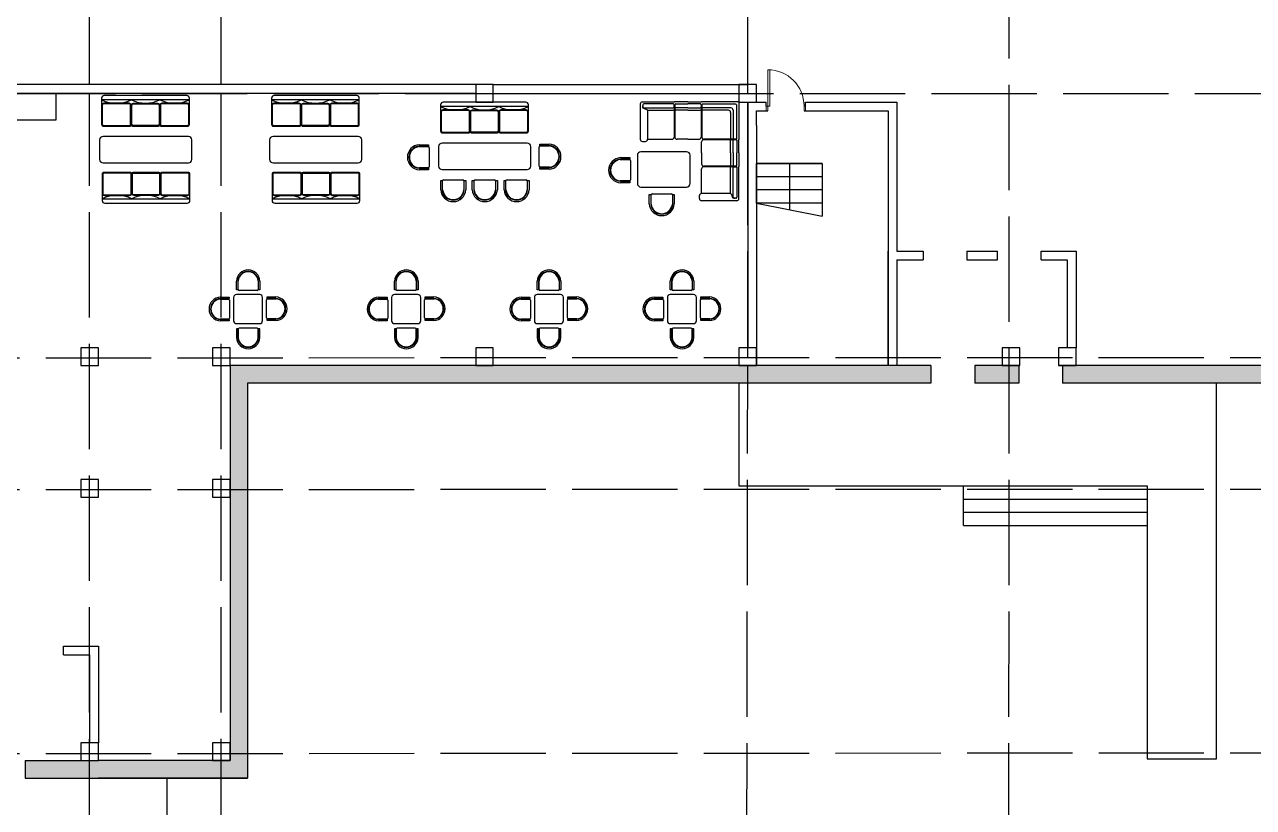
# Model space of a CAD drawing. Header units: millimetres. Extents: x -1544140 to 7445918, y -1294905 to 2019878.
# Drawn here: x 497308 to 525319, y 174240 to 192075 of the extents above; entities that cross this region are included whole.
import ezdxf

# ---------------------------------------------------------------- set-up
doc = ezdxf.new("R2010")
doc.units = ezdxf.units.MM
doc.header["$MEASUREMENT"] = 0
doc.linetypes.add('ACAD_ISO02W100', pattern=[15, 12, -3])
doc.layers.add('JA_Building Outline', color=7, linetype='Continuous', lineweight=5)

msp = doc.modelspace()

# ---------------------------------------------------------------- hatches: boundary and pattern name
at = {"true_color": 0x636466, "transparency": 33554687}
h = msp.add_hatch(color=251, dxfattribs=at)
h.dxf.hatch_style = 1
h.paths.add_polyline_path([(519773.7, 230107.1), (514391.4, 230107.1), (514391.3, 266107.1), (492191.3, 266107.1), (492191.3, 229462.1), (492591.3, 229462.4), (492591.3, 265707.1), (513991.3, 265707.1), (513991.4, 229707.1), (519773.5, 229707.1)])
h.paths.add_polyline_path([(525779.1, 230107.1), (519773.7, 230107.1), (519773.5, 229707.1), (525779, 229707.1)])
h.paths.add_polyline_path([(531763, 230107.1), (525779.1, 230107.1), (525779, 229707.1), (531762.7, 229707.1)])
h.paths.add_polyline_path([(537791.3, 230107.1), (531763, 230107.1), (531762.7, 229707.1), (537791.3, 229707.1)])
h.paths.add_polyline_path([(543791.3, 230107.1), (537791.3, 230107.1), (537791.3, 229707.1), (543791.3, 229707.1)])
h.paths.add_polyline_path([(549791.3, 230107.1), (543791.3, 230107.1), (543791.3, 229707.1), (549791.3, 229707.1)])
h.paths.add_polyline_path([(562391.3, 230107.1), (549791.3, 230107.1), (549791.3, 229707.1), (561991.3, 229707.1), (561991.3, 208307.1), (549791.3, 208307.1), (549791.3, 207907.1), (562391.3, 207907.1)])
h.paths.add_polyline_path([(543791.3, 208307.1), (537991.3, 208307.1), (537991.3, 196707.1), (543791.3, 196707.1), (543791.3, 197107.1), (538391.3, 197107.1), (538391.3, 207907.1), (543791.3, 207907.1)])
h.paths.add_polyline_path([(549791.3, 208307.1), (543791.3, 208307.1), (543791.3, 207907.1), (549791.3, 207907.1)])
h.paths.add_polyline_path([(544391.3, 197107.1), (543791.3, 197107.1), (543791.3, 196707.1), (543991.3, 196707.1), (543991.3, 163307.1), (543791.3, 163307.1), (543791.3, 162907.1), (544391.3, 162907.1)])
h.paths.add_polyline_path([(543791.3, 163307.1), (531709.6, 163307.1), (531709.3, 162907.1), (543791.3, 162907.1)])
h.paths.add_polyline_path([(531591.3, 184307.1), (525763.4, 184307.1), (525763.3, 183907.1), (531191.3, 183907.1), (531191.3, 162907.1), (531709.3, 162907.1), (531709.6, 163307.1), (531591.3, 163307.1)])
h.paths.add_polyline_path([(525763.4, 184307.1), (520968.9, 184307.1), (520968.9, 183907.1), (525763.3, 183907.1)])
h = msp.add_hatch(color=251, dxfattribs=at)
h.dxf.hatch_style = 1
h.paths.add_polyline_path([(492591.3, 229462.4), (492191.3, 229462.1), (492191.3, 217507.1), (492591.3, 217507.1)])
h.paths.add_polyline_path([(492591.3, 217507.1), (492191.3, 217507.1), (492191.3, 207907.1), (492786.5, 207907.1), (492786.6, 208307.1), (492591.3, 208307.1)])
h.paths.add_polyline_path([(498591.3, 208307.1), (492991.3, 208307.1), (492786.6, 208307.1), (492786.5, 207907.1), (492991.3, 207907.1), (498191.3, 207907.1), (498191.3, 197107.1), (492785.7, 197107.1), (492785.6, 196707.1), (498591.3, 196707.1)])
h.paths.add_polyline_path([(492785.7, 197107.1), (483791.3, 197107.1), (483791.3, 196707.1), (492785.6, 196707.1)])
h.paths.add_polyline_path([(474791.3, 197107.1), (468762.6, 197107.1), (468762.4, 196707.1), (474791.3, 196707.1), (474791.3, 196707.8)])
h.paths.add_polyline_path([(483791.3, 197107.1), (474791.3, 197107.1), (474791.3, 196707.1), (483791.3, 196707.1)])
h.paths.add_polyline_path([(468591.3, 196507.1), (468191.3, 196507.1), (468191.3, 190502.8), (468591.3, 190502.8), (468591.3, 190707.1)])
h.paths.add_polyline_path([(468762.6, 197107.1), (468191.3, 197107.1), (468191.3, 196507.1), (468591.3, 196507.1), (468591.3, 196707.1), (468762.4, 196707.1)])
h.paths.add_polyline_path([(468591.3, 190502.8), (468191.3, 190502.8), (468191.3, 189890.1), (468191.3, 184472.6), (468591.3, 184472.7)])
h.paths.add_polyline_path([(474791.3, 184307.1), (468757.2, 184307.1), (468757, 183907.1), (474791.3, 183907.1)])
h.paths.add_polyline_path([(468757.2, 184307.1), (468591.3, 184307.1), (468591.3, 184472.7), (468191.3, 184472.6), (468191.3, 183907.1), (468757, 183907.1)])
h.paths.add_polyline_path([(483791.3, 184307.1), (483591.3, 184307.1), (483591.3, 184307.1), (474791.3, 184307.1), (474791.3, 183907.1), (483591.3, 183907.1), (483791.3, 183907.1)])
h.paths.add_polyline_path([(492591.3, 184307.1), (483991.3, 184307.1), (483791.3, 184307.1), (483791.3, 183907.1), (492191.3, 183907.1), (492191.3, 181481.5), (492591.3, 181481.7)])
h.paths.add_polyline_path([(492591.3, 181481.7), (492191.3, 181481.5), (492191.3, 175463.7), (492591.3, 175463.9)])
h.paths.add_polyline_path([(498791.3, 175307.1), (497323.1, 175307.1), (497323.1, 174907.1), (498791.3, 174907.1)])
h.paths.add_polyline_path([(496423.1, 175307.1), (492783.9, 175307.1), (492783.8, 174907.1), (496423.1, 174907.1)])
h.paths.add_polyline_path([(492591.3, 175463.9), (492191.3, 175463.7), (492191.3, 174907.1), (492783.8, 174907.1), (492783.9, 175307.1), (492591.3, 175307.1)])
h.paths.add_polyline_path([(502391.3, 175470), (501991.3, 175469.8), (501991.3, 175307.1), (501791.3, 175307.1), (501791.3, 174907.1), (502391.3, 174907.1)])
h.paths.add_polyline_path([(501791.3, 175307.1), (498791.3, 175307.1), (498791.3, 174907.1), (501791.3, 174907.1)])
h.paths.add_polyline_path([(502391.3, 181485.3), (501991.3, 181485.1), (501991.3, 175469.8), (502391.3, 175470)])
h.paths.add_polyline_path([(502391.3, 183907.1), (507791.3, 183907.1), (507791.3, 184307.1), (501991.3, 184307.1), (501991.3, 181485.1), (502391.3, 181485.3)])
h.paths.add_polyline_path([(513791.5, 184296.3), (513791.5, 184307.1), (507791.3, 184307.1), (507791.3, 183907.1), (513790.9, 183907.1)])
h.paths.add_polyline_path([(517968.9, 184307.1), (513791.6, 184307.1), (513790.9, 183907.1), (517968.9, 183907.1)])
h.paths.add_polyline_path([(519750.9, 184307.1), (519607.5, 184307.1), (518968.9, 184307.1), (518968.9, 183907.1), (519750.7, 183907.1)])
h.paths.add_polyline_path([(519968.9, 184307.1), (519750.9, 184307.1), (519750.7, 183907.1), (519968.9, 183907.1)])

# ---------------------------------------------------------------- linework, layer by layer
at = {"color": 9, "linetype": 'ACAD_ISO02W100', "ltscale": 200, "true_color": 0xc4c4c5}
for p, q in [((498791.3, 190707.1), (498791.3, 265707.1)), ((513791.6, 184507.1), (513791.3, 265707.1)), ((519732, 146303.5), (519791.3, 265507.1)), ((501791.3, 190707.1), (501791.3, 217507.1)), ((481981.2, 190503.4), (525791.3, 190505.5)), ((498791.3, 146403.5), (498791.3, 190507.1)), ((501791.3, 146403.5), (501791.3, 190507.1)), ((452791.3, 184466.9), (561791.3, 184507.1)), ((513728.2, 146303.5), (513791.6, 184307.1)), ((452791.3, 181467), (561791.3, 181507.1)), ((452791.7, 175439.1), (561791.3, 175507.1))]:
    msp.add_line(p, q, dxfattribs=at)
for p, q in [((507591.3, 190707.1), (492991.3, 190707.1)), ((507591.3, 190507.1), (492991.3, 190507.1)), ((507991.3, 190707.1), (513791.5, 190707.2)), ((507991.3, 190507.1), (513591.6, 190507.2)), ((513791.5, 190306.4), (513791.6, 190306.4)), ((513791.6, 189775.4), (513791.5, 190306.4)), ((513991.6, 190306.4), (514211.2, 190306.5)), ((514211.2, 190219.7), (514211.2, 190306.5)), ((515111.5, 190306.7), (516746.2, 190307.1)), ((515111.5, 190219.7), (515111.5, 190306.7)), ((516746.2, 190307.1), (517191.6, 190307.1)), ((517191.6, 190307.1), (517191.6, 189091.1)), ((513991.6, 190107.1), (514247.2, 190107.1)), ((513991.6, 189775.4), (513991.6, 190107.1)), ((515075.5, 190107.1), (516746.2, 190107.1)), ((516746.2, 190107.1), (516991.6, 190107.1)), ((516991.6, 190107.1), (516991.6, 189091.1)), ((513791.6, 189775.4), (513791.6, 184707.1)), ((513991.6, 189775.4), (513991.6, 184307.1)), ((516991.6, 189091.1), (516991.6, 184307.1)), ((517191.6, 189091.1), (517191.6, 186913.6)), ((515491.6, 188907.1), (513991.6, 188907.1)), ((513991.6, 188007.1), (513991.6, 188907.1)), ((513991.6, 188907.1), (515491.6, 188907.1)), ((514741.6, 188907.1), (514741.6, 187857.1)), ((515491.6, 188907.1), (515491.6, 187707.1)), ((515491.6, 188607.1), (513991.6, 188607.1)), ((515491.6, 188307.1), (513991.6, 188307.1)), ((515491.6, 188007.1), (513991.6, 188007.1)), ((513991.6, 188007.1), (515491.6, 187707.1)), ((516991.6, 184307.1), (516991.6, 186913.6)), ((517191.6, 186913.6), (517787.3, 186913.6)), ((517787.3, 186913.6), (517787.3, 186713.6)), ((518787.3, 186913.6), (519482.7, 186913.6)), ((518787.3, 186913.6), (518787.3, 186713.6)), ((519482.7, 186713.6), (519482.7, 186913.6)), ((520482.7, 186913.6), (521275.7, 186913.6)), ((520482.7, 186713.6), (520482.7, 186913.6)), ((521275.7, 186913.6), (521275.7, 184707.1)), ((517191.6, 186713.6), (517191.6, 184307.1)), ((517191.6, 186713.6), (517787.3, 186713.6)), ((518787.3, 186713.6), (519482.7, 186713.6)), ((520482.7, 186713.6), (521075.7, 186713.6)), ((521075.7, 186713.6), (521075.7, 184707.1)), ((517968.9, 184307.1), (517968.9, 183907.1)), ((518968.9, 184307.1), (518968.9, 183907.1)), ((519607.5, 184307.1), (519991.3, 184307.1)), ((519968.9, 184307.1), (519968.9, 183907.1)), ((520968.9, 184307.1), (520968.9, 183907.1)), ((513591.6, 183907.1), (513591.6, 181564.7)), ((524478, 175346.5), (524478, 183907.1)), ((513591.6, 181564.7), (522896.5, 181564.7)), ((518710.3, 181564.7), (522896.5, 181564.7)), ((518710.3, 180664.7), (518710.3, 181564.7)), ((522896.5, 181564.7), (522896.5, 175346.5)), ((518710.3, 181264.7), (522896.5, 181264.7)), ((518710.3, 180964.7), (522896.5, 180964.7)), ((518710.3, 180664.7), (522896.5, 180664.7)), ((498198.3, 177913.6), (498991.3, 177913.6)), ((498198.3, 177713.6), (498198.3, 177913.6)), ((498991.3, 177913.6), (498991.3, 175707.1)), ((498198.3, 177713.6), (498791.3, 177713.6)), ((498791.3, 177713.6), (498791.3, 175707.1)), ((497323.1, 175307.1), (498591.3, 175307.1)), ((497323.1, 175307.1), (497323.1, 174907.1)), ((522896.5, 175346.5), (524478, 175346.5)), ((497323.1, 174907.1), (498991.3, 174907.1)), ((497323.1, 174907.1), (502391.3, 174907.1)), ((500555.4, 166346.5), (500555.4, 174907.1))]:
    msp.add_line(p, q)
at = {"color": 165, "ltscale": 5, "true_color": 0x5e67af}
for p, q in [((511340.2, 190263.2), (511340.2, 189463.2)), ((511390.2, 190313.2), (512122.8, 190313.2)), ((511401.6, 190198.5), (511401.6, 190223.5)), ((512115.8, 190248.5), (512115.8, 189513.2)), ((512430.2, 190313.2), (512122.8, 190313.2)), ((512129.8, 190248.5), (512129.8, 189513.2)), ((512430.2, 190313.2), (512737.5, 190313.2)), ((512730.5, 190248.5), (512730.5, 189513.2)), ((513591.6, 190313.2), (512737.5, 190313.2)), ((512744.5, 190248.5), (512744.5, 189513.2)), ((513591.6, 190313.2), (513591.6, 189459.1)), ((511508, 190124), (511508, 189463.2)), ((511390.2, 189413.2), (511458, 189413.2)), ((511508, 189463.2), (512065.8, 189463.2)), ((512430.2, 189463.2), (512179.8, 189463.2)), ((512430.2, 189463.2), (512680.5, 189463.2)), ((512741.6, 189151.8), (512741.6, 189402.1)), ((513526.9, 189466.1), (512791.6, 189466.1)), ((513526.9, 189452.1), (512791.6, 189452.1)), ((513591.6, 189151.8), (513591.6, 189459.1)), ((512741.6, 189151.8), (512741.6, 188901.4)), ((513591.6, 189151.8), (513591.6, 188844.4)), ((513526.9, 188851.4), (512791.6, 188851.4)), ((513526.9, 188837.4), (512791.6, 188837.4)), ((513591.6, 188111.8), (513591.6, 188844.4)), ((512741.6, 188229.6), (512741.6, 188787.4)), ((512691.6, 188111.8), (512691.6, 188179.6)), ((513402.4, 188229.6), (512741.6, 188229.6)), ((513541.6, 188061.8), (512741.6, 188061.8)), ((513476.9, 188123.2), (513501.9, 188123.2))]:
    msp.add_line(p, q, dxfattribs=at)
at = {"color": 165, "true_color": 0x5e67af}
for p, q in [((511401.6, 190248.5), (511401.6, 190198.5)), ((512102.8, 190268.5), (511421.6, 190268.5)), ((512115.8, 190198.5), (512115.8, 190248.5)), ((512115.8, 190198.5), (512115.8, 190248.5)), ((512142.8, 190268.5), (512430.2, 190268.5)), ((512717.5, 190268.5), (512430.2, 190268.5)), ((512744.5, 190198.5), (512744.5, 190248.5)), ((512744.5, 190198.5), (512744.5, 190248.5)), ((512757.5, 190268.5), (513496.9, 190268.5)), ((513546.9, 189479.1), (513546.9, 190218.5)), ((511421.6, 190178.5), (512095.8, 190178.5)), ((511508, 190124), (512095.8, 190124)), ((512430.2, 190178.5), (512149.8, 190178.5)), ((512430.2, 190124), (512149.8, 190124)), ((512430.2, 190178.5), (512710.5, 190178.5)), ((512430.2, 190124), (512710.5, 190124)), ((513406.9, 190178.5), (512764.5, 190178.5)), ((513352.4, 190124), (512764.5, 190124)), ((513402.4, 190074), (513402.4, 189486.1)), ((513456.9, 190128.5), (513456.9, 189486.1)), ((499019.4, 189447.1), (499019.4, 189003.9)), ((501041, 189525.5), (499097.8, 189525.5)), ((501119.4, 189003.9), (501119.4, 189447.1)), ((502893.4, 189447.1), (502893.4, 189003.9)), ((504914.9, 189525.5), (502971.8, 189525.5)), ((504993.4, 189003.9), (504993.4, 189447.1)), ((508767.8, 189372.8), (506824.7, 189372.8)), ((509052.2, 189318.5), (509052.2, 189352.7)), ((509052.2, 189352.7), (509264.4, 189352.7)), ((513402.4, 189151.8), (513402.4, 189432.1)), ((513456.9, 189151.8), (513456.9, 189432.1)), ((513476.9, 189466.1), (513526.9, 189466.1)), ((513476.9, 189466.1), (513526.9, 189466.1)), ((513546.9, 189439.1), (513546.9, 189151.8)), ((506299.3, 189294.4), (506507.4, 189294.4)), ((506305.8, 189338.6), (506517.9, 189338.6)), ((506517.9, 189304.4), (506305.8, 189304.4)), ((506517.9, 189338.6), (506517.9, 189304.4)), ((506531.2, 189270.6), (506531.2, 188833.6)), ((506746.3, 189294.3), (506746.3, 188851.2)), ((508846.3, 188851.2), (508846.3, 189294.3)), ((509038.9, 188848.7), (509038.9, 189285.7)), ((509264.4, 189318.5), (509052.2, 189318.5)), ((509062.8, 189309.5), (509270.8, 189309.5)), ((511276.7, 189097), (511276.7, 188453.4)), ((512398.3, 189175.4), (511355.2, 189175.4)), ((512476.7, 188453.4), (512476.7, 189097)), ((513402.4, 189151.8), (513402.4, 188871.4)), ((513456.9, 189151.8), (513456.9, 188871.4)), ((513546.9, 188864.4), (513546.9, 189151.8)), ((499097.8, 188925.5), (501041, 188925.5)), ((502971.8, 188925.5), (504914.9, 188925.5)), ((506507.4, 188809.8), (506299.3, 188809.8)), ((506305.8, 188800.8), (506517.9, 188800.8)), ((506517.9, 188800.8), (506517.9, 188766.6)), ((509052.2, 188814.8), (509264.4, 188814.8)), ((509052.2, 188780.7), (509052.2, 188814.8)), ((509270.8, 188824.8), (509062.8, 188824.8)), ((510885.5, 188999.8), (511093.6, 188999.8)), ((510892, 189044), (511104.1, 189044)), ((511104.1, 189009.8), (510892, 189009.8)), ((511104.1, 189044), (511104.1, 189009.8)), ((511117.4, 188976), (511117.4, 188539)), ((513402.4, 188229.6), (513402.4, 188817.4)), ((513456.9, 188143.2), (513456.9, 188817.4)), ((513476.9, 188837.4), (513526.9, 188837.4)), ((513476.9, 188837.4), (513526.9, 188837.4)), ((513546.9, 188824.4), (513546.9, 188143.2)), ((506517.9, 188766.6), (506305.8, 188766.6)), ((506793, 188525.5), (506827.2, 188525.5)), ((506793, 188313.3), (506793, 188525.5)), ((506824.7, 188772.8), (508767.8, 188772.8)), ((506827.2, 188525.5), (506827.2, 188313.3)), ((506837.2, 188306.8), (506837.2, 188514.9)), ((506861, 188538.8), (507298, 188538.8)), ((507321.8, 188514.9), (507321.8, 188306.8)), ((507330.8, 188525.5), (507365, 188525.5)), ((507330.8, 188313.3), (507330.8, 188525.5)), ((507365, 188525.5), (507365, 188313.3)), ((507512.7, 188525.5), (507546.9, 188525.5)), ((507512.7, 188313.3), (507512.7, 188525.5)), ((507546.9, 188525.5), (507546.9, 188313.3)), ((507556.9, 188306.8), (507556.9, 188514.9)), ((507580.7, 188538.8), (508017.7, 188538.8)), ((508041.5, 188514.9), (508041.5, 188306.8)), ((508050.5, 188525.5), (508084.7, 188525.5)), ((508050.5, 188313.3), (508050.5, 188525.5)), ((508084.7, 188525.5), (508084.7, 188313.3)), ((508237.4, 188525.5), (508271.6, 188525.5)), ((508237.4, 188313.3), (508237.4, 188525.5)), ((508271.6, 188525.5), (508271.6, 188313.3)), ((508281.6, 188306.8), (508281.6, 188514.9)), ((508305.4, 188538.8), (508742.5, 188538.8)), ((508766.3, 188514.9), (508766.3, 188306.8)), ((508775.3, 188525.5), (508809.4, 188525.5)), ((508775.3, 188313.3), (508775.3, 188525.5)), ((508809.4, 188525.5), (508809.4, 188313.3)), ((509264.4, 188780.7), (509052.2, 188780.7)), ((511093.6, 188515.2), (510885.5, 188515.2)), ((510892, 188506.2), (511104.1, 188506.2)), ((511104.1, 188472), (510892, 188472)), ((511104.1, 188506.2), (511104.1, 188472)), ((511355.2, 188375), (512398.3, 188375)), ((511546.2, 188205.4), (511580.4, 188205.4)), ((511546.2, 187993.3), (511546.2, 188205.4)), ((511580.4, 188205.4), (511580.4, 187993.3)), ((511590.4, 187986.8), (511590.4, 188194.9)), ((511614.2, 188218.7), (512051.2, 188218.7)), ((512075.1, 188194.9), (512075.1, 187986.8)), ((512084.1, 188205.4), (512118.2, 188205.4)), ((512084.1, 187993.3), (512084.1, 188205.4)), ((512118.2, 188205.4), (512118.2, 187993.3)), ((513526.9, 188123.2), (513476.9, 188123.2)), ((502135.7, 186030.6), (502135.7, 186230.4)), ((502167.9, 186030.6), (502135.7, 186030.6)), ((502167.9, 186230.4), (502167.9, 186030.6)), ((502176.4, 186040.5), (502176.4, 186236.5)), ((502610.3, 186018.1), (502198.8, 186018.1)), ((502632.7, 186236.5), (502632.7, 186040.5)), ((502642.2, 186030.6), (502642.2, 186230.4)), ((502674.3, 186030.6), (502642.2, 186030.6)), ((502674.3, 186230.4), (502674.3, 186030.6)), ((505740.3, 186030.6), (505740.3, 186230.4)), ((505772.5, 186030.6), (505740.3, 186030.6)), ((505772.5, 186230.4), (505772.5, 186030.6)), ((505781, 186040.5), (505781, 186236.5)), ((506214.9, 186018.1), (505803.4, 186018.1)), ((506237.4, 186236.5), (506237.4, 186040.5)), ((506246.8, 186030.6), (506246.8, 186230.4)), ((506279, 186030.6), (506246.8, 186030.6)), ((506279, 186230.4), (506279, 186030.6)), ((508993.6, 186030.6), (508993.6, 186230.4)), ((509025.8, 186030.6), (508993.6, 186030.6)), ((509025.8, 186230.4), (509025.8, 186030.6)), ((509034.2, 186040.5), (509034.2, 186236.5)), ((509468.2, 186018.1), (509056.7, 186018.1)), ((509490.6, 186236.5), (509490.6, 186040.5)), ((509500, 186030.6), (509500, 186230.4)), ((509532.2, 186030.6), (509500, 186030.6)), ((509532.2, 186230.4), (509532.2, 186030.6)), ((512025.6, 186030.6), (512025.6, 186230.4)), ((512057.8, 186030.6), (512025.6, 186030.6)), ((512057.8, 186230.4), (512057.8, 186030.6)), ((512066.3, 186040.5), (512066.3, 186236.5)), ((512500.2, 186018.1), (512088.7, 186018.1)), ((512522.6, 186236.5), (512522.6, 186040.5)), ((512532.1, 186030.6), (512532.1, 186230.4)), ((512564.2, 186030.6), (512532.1, 186030.6)), ((512564.2, 186230.4), (512564.2, 186030.6)), ((501763.4, 185822), (501959.3, 185822)), ((501769.5, 185863.6), (501969.3, 185863.6)), ((501969.3, 185831.5), (501769.5, 185831.5)), ((501969.3, 185863.6), (501969.3, 185831.5)), ((501981.8, 185799.6), (501981.8, 185388.1)), ((502070.9, 185860.6), (502070.9, 185328.4)), ((502667.9, 185925.5), (502135.7, 185925.5)), ((502732.8, 185328.4), (502732.8, 185860.6)), ((502822.7, 185395.6), (502822.7, 185807.1)), ((502835.2, 185838.1), (502835.2, 185870.2)), ((502835.2, 185870.2), (503035, 185870.2)), ((503035, 185838.1), (502835.2, 185838.1)), ((502845.2, 185829.6), (503041.1, 185829.6)), ((505368, 185822), (505563.9, 185822)), ((505374.1, 185863.6), (505573.9, 185863.6)), ((505573.9, 185831.5), (505374.1, 185831.5)), ((505573.9, 185863.6), (505573.9, 185831.5)), ((505586.4, 185799.6), (505586.4, 185388.1)), ((505675.5, 185860.6), (505675.5, 185328.4)), ((506272.6, 185925.5), (505740.4, 185925.5)), ((506337.4, 185328.4), (506337.4, 185860.6)), ((506427.3, 185395.6), (506427.3, 185807.1)), ((506439.8, 185838.1), (506439.8, 185870.2)), ((506439.8, 185870.2), (506639.6, 185870.2)), ((506639.6, 185838.1), (506439.8, 185838.1)), ((506449.8, 185829.6), (506645.7, 185829.6)), ((508621.3, 185822), (508817.2, 185822)), ((508627.4, 185863.6), (508827.2, 185863.6)), ((508827.2, 185831.5), (508627.4, 185831.5)), ((508827.2, 185863.6), (508827.2, 185831.5)), ((508839.6, 185799.6), (508839.6, 185388.1)), ((508928.8, 185860.6), (508928.8, 185328.4)), ((509525.8, 185925.5), (508993.6, 185925.5)), ((509590.7, 185328.4), (509590.7, 185860.6)), ((509680.6, 185395.6), (509680.6, 185807.1)), ((509693.1, 185838.1), (509693.1, 185870.2)), ((509693.1, 185870.2), (509892.9, 185870.2)), ((509892.9, 185838.1), (509693.1, 185838.1)), ((509703, 185829.6), (509899, 185829.6)), ((511653.3, 185822), (511849.2, 185822)), ((511659.4, 185863.6), (511859.2, 185863.6)), ((511859.2, 185831.5), (511659.4, 185831.5)), ((511859.2, 185863.6), (511859.2, 185831.5)), ((511871.7, 185799.6), (511871.7, 185388.1)), ((511960.8, 185860.6), (511960.8, 185328.4)), ((512557.8, 185925.5), (512025.6, 185925.5)), ((512622.7, 185328.4), (512622.7, 185860.6)), ((512712.6, 185395.6), (512712.6, 185807.1)), ((512725.1, 185838.1), (512725.1, 185870.2)), ((512725.1, 185870.2), (512924.9, 185870.2)), ((512924.9, 185838.1), (512725.1, 185838.1)), ((512735, 185829.6), (512931, 185829.6)), ((501959.3, 185365.7), (501763.4, 185365.7)), ((501769.5, 185357.2), (501969.3, 185357.2)), ((501969.3, 185325), (501769.5, 185325)), ((501969.3, 185357.2), (501969.3, 185325)), ((502135.7, 185263.6), (502667.9, 185263.6)), ((502610.3, 185158.5), (502198.8, 185158.5)), ((502835.2, 185363.8), (503035, 185363.8)), ((502835.2, 185331.6), (502835.2, 185363.8)), ((503035, 185331.6), (502835.2, 185331.6)), ((503041.1, 185373.2), (502845.2, 185373.2)), ((505563.9, 185365.7), (505368, 185365.7)), ((505374.1, 185357.2), (505573.9, 185357.2)), ((505573.9, 185325), (505374.1, 185325)), ((505573.9, 185357.2), (505573.9, 185325)), ((505740.4, 185263.6), (506272.6, 185263.6)), ((506214.9, 185158.5), (505803.4, 185158.5)), ((506439.8, 185363.8), (506639.6, 185363.8)), ((506439.8, 185331.6), (506439.8, 185363.8)), ((506639.6, 185331.6), (506439.8, 185331.6)), ((506645.7, 185373.2), (506449.8, 185373.2)), ((508817.2, 185365.7), (508621.3, 185365.7)), ((508627.4, 185357.2), (508827.2, 185357.2)), ((508827.2, 185325), (508627.4, 185325)), ((508827.2, 185357.2), (508827.2, 185325)), ((508993.6, 185263.6), (509525.8, 185263.6)), ((509468.2, 185158.5), (509056.7, 185158.5)), ((509693.1, 185363.8), (509892.9, 185363.8)), ((509693.1, 185331.6), (509693.1, 185363.8)), ((509892.9, 185331.6), (509693.1, 185331.6)), ((509899, 185373.2), (509703, 185373.2)), ((511849.2, 185365.7), (511653.3, 185365.7)), ((511659.4, 185357.2), (511859.2, 185357.2)), ((511859.2, 185325), (511659.4, 185325)), ((511859.2, 185357.2), (511859.2, 185325)), ((512025.6, 185263.6), (512557.8, 185263.6)), ((512500.2, 185158.5), (512088.7, 185158.5)), ((512725.1, 185363.8), (512924.9, 185363.8)), ((512725.1, 185331.6), (512725.1, 185363.8)), ((512924.9, 185331.6), (512725.1, 185331.6)), ((512931, 185373.2), (512735, 185373.2)), ((502167.9, 185146.1), (502135.7, 185146.1)), ((502135.7, 185146.1), (502135.7, 184946.3)), ((502167.9, 184946.3), (502167.9, 185146.1)), ((502176.4, 185136.1), (502176.4, 184940.2)), ((502632.7, 184940.2), (502632.7, 185136.1)), ((502642.2, 185146.1), (502642.2, 184946.3)), ((502674.3, 185146.1), (502642.2, 185146.1)), ((502674.3, 184946.3), (502674.3, 185146.1)), ((505772.5, 185146.1), (505740.3, 185146.1)), ((505740.3, 185146.1), (505740.3, 184946.3)), ((505772.5, 184946.3), (505772.5, 185146.1)), ((505781, 185136.1), (505781, 184940.2)), ((506237.4, 184940.2), (506237.4, 185136.1)), ((506246.8, 185146.1), (506246.8, 184946.3)), ((506279, 185146.1), (506246.8, 185146.1)), ((506279, 184946.3), (506279, 185146.1)), ((509025.8, 185146.1), (508993.6, 185146.1)), ((508993.6, 185146.1), (508993.6, 184946.3)), ((509025.8, 184946.3), (509025.8, 185146.1)), ((509034.2, 185136.1), (509034.2, 184940.2)), ((509490.6, 184940.2), (509490.6, 185136.1)), ((509500, 185146.1), (509500, 184946.3)), ((509532.2, 185146.1), (509500, 185146.1)), ((509532.2, 184946.3), (509532.2, 185146.1)), ((512057.8, 185146.1), (512025.6, 185146.1)), ((512025.6, 185146.1), (512025.6, 184946.3)), ((512057.8, 184946.3), (512057.8, 185146.1)), ((512066.3, 185136.1), (512066.3, 184940.2)), ((512522.6, 184940.2), (512522.6, 185136.1)), ((512532.1, 185146.1), (512532.1, 184946.3)), ((512564.2, 185146.1), (512532.1, 185146.1)), ((512564.2, 184946.3), (512564.2, 185146.1))]:
    msp.add_line(p, q, dxfattribs=at)
at = {"color": 18, "true_color": 0x000000}
for p, q in [((514211.2, 190107.1), (514247.2, 190107.1)), ((515075.5, 190107.1), (515111.2, 190107.1))]:
    msp.add_line(p, q, dxfattribs=at)
for points in [[(483591.3, 183907.1), (468191.3, 183907.1), (468191.3, 197107.1), (498191.3, 197107.1), (498191.3, 207907.1), (492991.3, 207907.1), (492191.3, 207907.1), (492191.3, 266107.1), (514391.3, 266107.1), (514391.4, 230107.1), (562391.3, 230107.1), (562391.3, 207907.1), (538391.3, 207907.1), (538391.3, 197107.1), (544391.3, 197107.1), (544391.3, 162907.1), (531191.3, 162907.1), (531191.3, 183907.1), (520968.9, 183907.1)], [(483591.3, 184307.1), (468591.3, 184307.1), (468591.3, 196707.1), (498591.3, 196707.1), (498591.3, 208307.1), (492991.3, 208307.1), (492591.3, 208307.1), (492591.3, 265707.1), (513991.3, 265707.1), (513991.4, 229507.1), (513991.4, 229707.1), (561991.3, 229707.1), (561991.3, 208307.1), (537991.3, 208307.1), (537991.3, 196707.1), (543991.3, 196707.1), (543991.3, 163307.1), (531591.3, 163307.1), (531591.3, 184307.1), (520875.7, 184307.1)], [(492991.3, 190507.1), (492991.3, 189907.1), (498027.7, 189907.1), (498027.7, 190504.2)], [(513991.6, 190307.2), (513991.6, 190707.2), (513591.6, 190707.2), (513591.6, 190307.2), (513991.6, 190307.2)], [(513791.6, 190307.2), (513791.6, 184707.2)], [(513991.6, 190307.2), (513991.6, 190306.4)], [(517968.9, 184307.1), (501991.3, 184307.1), (501991.3, 175307.1), (498991.3, 175307.1)], [(519991.3, 184307.1), (518968.9, 184307.1)], [(517968.9, 183907.1), (502391.3, 183907.1), (502391.3, 174907.1), (498991.3, 174907.1)], [(519968.9, 183907.1), (518968.9, 183907.1)]]:
    msp.add_lwpolyline(points)
for points in [[(507591.3, 190307.1), (507991.3, 190307.1), (507991.3, 190707.1), (507591.3, 190707.1)], [(498591.3, 184307.1), (498991.3, 184307.1), (498991.3, 184707.1), (498591.3, 184707.1)], [(501591.3, 184307.1), (501991.3, 184307.1), (501991.3, 184707.1), (501591.3, 184707.1)], [(507591.3, 184307.1), (507991.3, 184307.1), (507991.3, 184707.1), (507591.3, 184707.1)], [(513591.6, 184307.1), (513991.6, 184307.1), (513991.6, 184707.1), (513591.6, 184707.1)], [(519591.3, 184307.1), (519991.3, 184307.1), (519991.3, 184707.1), (519591.3, 184707.1)], [(520875.7, 184307.1), (521275.7, 184307.1), (521275.7, 184707.1), (520875.7, 184707.1)], [(498591.3, 181307.1), (498991.3, 181307.1), (498991.3, 181707.1), (498591.3, 181707.1)], [(501591.3, 181307.1), (501991.3, 181307.1), (501991.3, 181707.1), (501591.3, 181707.1)], [(498591.3, 175307.1), (498991.3, 175307.1), (498991.3, 175707.1), (498591.3, 175707.1)], [(501591.3, 175307.1), (501991.3, 175307.1), (501991.3, 175707.1), (501591.3, 175707.1)]]:
    msp.add_lwpolyline(points, close=True)
at = {"color": 165, "ltscale": 0.03, "true_color": 0x5e67af}
for points in [[(500430, 189759.9), (501024.5, 189759.9, 0.4142136), (501064.5, 189799.9), (501064.5, 190399.9, 0.4142136), (501004.5, 190459.9), (499124.5, 190459.9, 0.4142136), (499064.5, 190399.9), (499064.5, 189799.9, 0.4142136), (499104.5, 189759.9), (499699, 189759.9, 0.4142136), (499739, 189799.9, -1), (499740, 189799.9, 0.4142136), (499780, 189759.9), (500349, 189759.9, 0.4142136), (500389, 189799.9, -1), (500390, 189799.9, 0.4142136)], [(504303.9, 189759.9), (504898.4, 189759.9, 0.4142136), (504938.4, 189799.9), (504938.4, 190399.9, 0.4142136), (504878.4, 190459.9), (502998.4, 190459.9, 0.4142136), (502938.4, 190399.9), (502938.4, 189799.9, 0.4142136), (502978.4, 189759.9), (503572.9, 189759.9, 0.4142136), (503612.9, 189799.9, -1), (503613.9, 189799.9, 0.4142136), (503653.9, 189759.9), (504222.9, 189759.9, 0.4142136), (504262.9, 189799.9, -1), (504263.9, 189799.9, 0.4142136)], [(508156.8, 189607.1), (508751.3, 189607.1, 0.4142136), (508791.3, 189647.1), (508791.3, 190247.1, 0.4142136), (508731.3, 190307.1), (506851.3, 190307.1, 0.4142136), (506791.3, 190247.1), (506791.3, 189647.1, 0.4142136), (506831.3, 189607.1), (507425.8, 189607.1, 0.4142136), (507465.8, 189647.1, -1), (507466.8, 189647.1, 0.4142136), (507506.8, 189607.1), (508075.8, 189607.1, 0.4142136), (508115.8, 189647.1, -1), (508116.8, 189647.1, 0.4142136)], [(499711.4, 188707.4), (499116.8, 188707.4, 0.4142136), (499076.8, 188667.4), (499076.8, 188067.4, 0.4142136), (499136.8, 188007.4), (501016.8, 188007.4, 0.4142136), (501076.8, 188067.4), (501076.8, 188667.4, 0.4142136), (501036.8, 188707.4), (500442.3, 188707.4, 0.4142136), (500402.3, 188667.4, -1), (500401.4, 188667.4, 0.4142136), (500361.4, 188707.4), (499792.3, 188707.4, 0.4142136), (499752.3, 188667.4, -1), (499751.4, 188667.4, 0.4142136)], [(503585.3, 188707.4), (502990.8, 188707.4, 0.4142136), (502950.8, 188667.4), (502950.8, 188067.4, 0.4142136), (503010.8, 188007.4), (504890.8, 188007.4, 0.4142136), (504950.8, 188067.4), (504950.8, 188667.4, 0.4142136), (504910.8, 188707.4), (504316.3, 188707.4, 0.4142136), (504276.3, 188667.4, -1), (504275.3, 188667.4, 0.4142136), (504235.3, 188707.4), (503666.3, 188707.4, 0.4142136), (503626.3, 188667.4, -1), (503625.3, 188667.4, 0.4142136)]]:
    msp.add_lwpolyline(points, format="xyb", close=True, dxfattribs=at)
at = {"color": 165, "true_color": 0x5e67af}
for points in [[(501064.5, 190359.9), (499064.5, 190359.9)], [(504938.4, 190359.9), (502938.4, 190359.9)], [(508791.3, 190207.1), (506791.3, 190207.1)], [(499076.8, 188107.4), (501076.8, 188107.4)], [(502950.8, 188107.4), (504950.8, 188107.4)]]:
    msp.add_lwpolyline(points, dxfattribs=at)
for points in [[(499739.5, 189809.9), (499739.5, 190234.9, 0.4142136), (499689.5, 190284.9), (499114.5, 190284.9, 0.4142136), (499064.5, 190234.9), (499064.5, 189809.9, 0.4142136), (499114.5, 189759.9), (499689.5, 189759.9, 0.4142136)], [(499724.5, 189809.9), (499724.5, 190234.9, 0.4142136), (499689.5, 190269.9), (499114.5, 190269.9, 0.4142136), (499079.5, 190234.9), (499079.5, 189809.9, 0.4142136), (499114.5, 189774.9), (499689.5, 189774.9, 0.4142136)], [(499739.5, 189809.9), (499739.5, 190234.9, -0.4142136), (499789.5, 190284.9), (500339.5, 190284.9, -0.4142136), (500389.5, 190234.9), (500389.5, 189809.9, -0.4142136), (500339.5, 189759.9), (499789.5, 189759.9, -0.4142136)], [(499754.5, 189809.9), (499754.5, 190234.9, -0.4142136), (499789.5, 190269.9), (500339.5, 190269.9, -0.4142136), (500374.5, 190234.9), (500374.5, 189809.9, -0.4142136), (500339.5, 189774.9), (499789.5, 189774.9, -0.4142136)], [(501064.5, 189809.9), (501064.5, 190234.9, 0.4142136), (501014.5, 190284.9), (500439.5, 190284.9, 0.4142136), (500389.5, 190234.9), (500389.5, 189809.9, 0.4142136), (500439.5, 189759.9), (501014.5, 189759.9, 0.4142136)], [(501049.5, 189809.9), (501049.5, 190234.9, 0.4142136), (501014.5, 190269.9), (500439.5, 190269.9, 0.4142136), (500404.5, 190234.9), (500404.5, 189809.9, 0.4142136), (500439.5, 189774.9), (501014.5, 189774.9, 0.4142136)], [(503613.4, 189809.9), (503613.4, 190234.9, 0.4142136), (503563.4, 190284.9), (502988.4, 190284.9, 0.4142136), (502938.4, 190234.9), (502938.4, 189809.9, 0.4142136), (502988.4, 189759.9), (503563.4, 189759.9, 0.4142136)], [(503598.4, 189809.9), (503598.4, 190234.9, 0.4142136), (503563.4, 190269.9), (502988.4, 190269.9, 0.4142136), (502953.4, 190234.9), (502953.4, 189809.9, 0.4142136), (502988.4, 189774.9), (503563.4, 189774.9, 0.4142136)], [(503613.4, 189809.9), (503613.4, 190234.9, -0.4142136), (503663.4, 190284.9), (504213.4, 190284.9, -0.4142136), (504263.4, 190234.9), (504263.4, 189809.9, -0.4142136), (504213.4, 189759.9), (503663.4, 189759.9, -0.4142136)], [(503628.4, 189809.9), (503628.4, 190234.9, -0.4142136), (503663.4, 190269.9), (504213.4, 190269.9, -0.4142136), (504248.4, 190234.9), (504248.4, 189809.9, -0.4142136), (504213.4, 189774.9), (503663.4, 189774.9, -0.4142136)], [(504938.4, 189809.9), (504938.4, 190234.9, 0.4142136), (504888.4, 190284.9), (504313.4, 190284.9, 0.4142136), (504263.4, 190234.9), (504263.4, 189809.9, 0.4142136), (504313.4, 189759.9), (504888.4, 189759.9, 0.4142136)], [(504923.4, 189809.9), (504923.4, 190234.9, 0.4142136), (504888.4, 190269.9), (504313.4, 190269.9, 0.4142136), (504278.4, 190234.9), (504278.4, 189809.9, 0.4142136), (504313.4, 189774.9), (504888.4, 189774.9, 0.4142136)], [(507466.3, 189657.1), (507466.3, 190082.1, 0.4142136), (507416.3, 190132.1), (506841.3, 190132.1, 0.4142136), (506791.3, 190082.1), (506791.3, 189657.1, 0.4142136), (506841.3, 189607.1), (507416.3, 189607.1, 0.4142136)], [(507451.3, 189657.1), (507451.3, 190082.1, 0.4142136), (507416.3, 190117.1), (506841.3, 190117.1, 0.4142136), (506806.3, 190082.1), (506806.3, 189657.1, 0.4142136), (506841.3, 189622.1), (507416.3, 189622.1, 0.4142136)], [(507466.3, 189657.1), (507466.3, 190082.1, -0.4142136), (507516.3, 190132.1), (508066.3, 190132.1, -0.4142136), (508116.3, 190082.1), (508116.3, 189657.1, -0.4142136), (508066.3, 189607.1), (507516.3, 189607.1, -0.4142136)], [(507481.3, 189657.1), (507481.3, 190082.1, -0.4142136), (507516.3, 190117.1), (508066.3, 190117.1, -0.4142136), (508101.3, 190082.1), (508101.3, 189657.1, -0.4142136), (508066.3, 189622.1), (507516.3, 189622.1, -0.4142136)], [(508791.3, 189657.1), (508791.3, 190082.1, 0.4142136), (508741.3, 190132.1), (508166.3, 190132.1, 0.4142136), (508116.3, 190082.1), (508116.3, 189657.1, 0.4142136), (508166.3, 189607.1), (508741.3, 189607.1, 0.4142136)], [(508776.3, 189657.1), (508776.3, 190082.1, 0.4142136), (508741.3, 190117.1), (508166.3, 190117.1, 0.4142136), (508131.3, 190082.1), (508131.3, 189657.1, 0.4142136), (508166.3, 189622.1), (508741.3, 189622.1, 0.4142136)], [(499076.8, 188657.4), (499076.8, 188232.4, 0.4142136), (499126.8, 188182.4), (499701.8, 188182.4, 0.4142136), (499751.8, 188232.4), (499751.8, 188657.4, 0.4142136), (499701.8, 188707.4), (499126.8, 188707.4, 0.4142136)], [(499091.8, 188657.4), (499091.8, 188232.4, 0.4142136), (499126.8, 188197.4), (499701.8, 188197.4, 0.4142136), (499736.8, 188232.4), (499736.8, 188657.4, 0.4142136), (499701.8, 188692.4), (499126.8, 188692.4, 0.4142136)], [(500401.8, 188657.4), (500401.8, 188232.4, -0.4142136), (500351.8, 188182.4), (499801.8, 188182.4, -0.4142136), (499751.8, 188232.4), (499751.8, 188657.4, -0.4142136), (499801.8, 188707.4), (500351.8, 188707.4, -0.4142136)], [(500386.8, 188657.4), (500386.8, 188232.4, -0.4142136), (500351.8, 188197.4), (499801.8, 188197.4, -0.4142136), (499766.8, 188232.4), (499766.8, 188657.4, -0.4142136), (499801.8, 188692.4), (500351.8, 188692.4, -0.4142136)], [(500401.8, 188657.4), (500401.8, 188232.4, 0.4142136), (500451.8, 188182.4), (501026.8, 188182.4, 0.4142136), (501076.8, 188232.4), (501076.8, 188657.4, 0.4142136), (501026.8, 188707.4), (500451.8, 188707.4, 0.4142136)], [(500416.8, 188657.4), (500416.8, 188232.4, 0.4142136), (500451.8, 188197.4), (501026.8, 188197.4, 0.4142136), (501061.8, 188232.4), (501061.8, 188657.4, 0.4142136), (501026.8, 188692.4), (500451.8, 188692.4, 0.4142136)], [(502950.8, 188657.4), (502950.8, 188232.4, 0.4142136), (503000.8, 188182.4), (503575.8, 188182.4, 0.4142136), (503625.8, 188232.4), (503625.8, 188657.4, 0.4142136), (503575.8, 188707.4), (503000.8, 188707.4, 0.4142136)], [(502965.8, 188657.4), (502965.8, 188232.4, 0.4142136), (503000.8, 188197.4), (503575.8, 188197.4, 0.4142136), (503610.8, 188232.4), (503610.8, 188657.4, 0.4142136), (503575.8, 188692.4), (503000.8, 188692.4, 0.4142136)], [(504275.8, 188657.4), (504275.8, 188232.4, -0.4142136), (504225.8, 188182.4), (503675.8, 188182.4, -0.4142136), (503625.8, 188232.4), (503625.8, 188657.4, -0.4142136), (503675.8, 188707.4), (504225.8, 188707.4, -0.4142136)], [(504260.8, 188657.4), (504260.8, 188232.4, -0.4142136), (504225.8, 188197.4), (503675.8, 188197.4, -0.4142136), (503640.8, 188232.4), (503640.8, 188657.4, -0.4142136), (503675.8, 188692.4), (504225.8, 188692.4, -0.4142136)], [(504275.8, 188657.4), (504275.8, 188232.4, 0.4142136), (504325.8, 188182.4), (504900.8, 188182.4, 0.4142136), (504950.8, 188232.4), (504950.8, 188657.4, 0.4142136), (504900.8, 188707.4), (504325.8, 188707.4, 0.4142136)], [(504290.8, 188657.4), (504290.8, 188232.4, 0.4142136), (504325.8, 188197.4), (504900.8, 188197.4, 0.4142136), (504935.8, 188232.4), (504935.8, 188657.4, 0.4142136), (504900.8, 188692.4), (504325.8, 188692.4, 0.4142136)]]:
    msp.add_lwpolyline(points, format="xyb", close=True, dxfattribs=at)
at = {"color": 165, "ltscale": 5, "true_color": 0x5e67af}
for points in [[(511508, 190124), (511504.3, 190126.7), (511500.8, 190129.3), (511497.3, 190131.7), (511493.9, 190134), (511490.6, 190136.1), (511487.4, 190138), (511484.2, 190139.8), (511481.1, 190141.4), (511478, 190142.9), (511475.1, 190144.2), (511472.2, 190145.4), (511469.4, 190146.4), (511466.6, 190147.4), (511463.6, 190148.4), (511460.6, 190149.5), (511457.5, 190150.6), (511454.2, 190151.7), (511450.9, 190152.9), (511447.4, 190154.1), (511443.9, 190155.4), (511440.2, 190156.7), (511436.5, 190158.1), (511432.6, 190159.5), (511428.6, 190161), (511424.8, 190162.6), (511421.2, 190164.5), (511417.9, 190166.7), (511414.9, 190169.1), (511412.2, 190171.8), (511409.8, 190174.8), (511407.7, 190178.1), (511405.9, 190181.6), (511404.4, 190185.4), (511403.1, 190189.5), (511402.2, 190193.9), (511401.6, 190198.5)], [(513402.4, 188229.6), (513405.1, 188226), (513407.7, 188222.4), (513410.1, 188218.9), (513412.3, 188215.5), (513414.4, 188212.2), (513416.4, 188209), (513418.2, 188205.8), (513419.8, 188202.7), (513421.3, 188199.7), (513422.6, 188196.7), (513423.8, 188193.8), (513424.8, 188191), (513425.8, 188188.2), (513426.8, 188185.2), (513427.8, 188182.2), (513428.9, 188179.1), (513430.1, 188175.8), (513431.3, 188172.5), (513432.5, 188169), (513433.8, 188165.5), (513435.1, 188161.8), (513436.5, 188158.1), (513437.9, 188154.2), (513439.4, 188150.3), (513441, 188146.4), (513442.9, 188142.8), (513445.1, 188139.5), (513447.5, 188136.5), (513450.2, 188133.8), (513453.2, 188131.4), (513456.5, 188129.3), (513460, 188127.5), (513463.8, 188126), (513467.9, 188124.8), (513472.3, 188123.8), (513476.9, 188123.2)]]:
    msp.add_lwpolyline(points, dxfattribs=at)
at = {"color": 165, "true_color": 0x5e67af}
for centre, radius, start, end in [((499402, 191072.4), 788.4, 244.65382, 295.34618), ((500064.5, 191022.4), 737.9, 243.869, 296.131), ((500727, 191080.7), 795.9, 244.91063, 295.08937), ((503275.9, 191072.4), 788.4, 244.65382, 295.34618), ((503938.4, 191022.4), 737.9, 243.869, 296.131), ((504600.9, 191080.7), 795.9, 244.91063, 295.08937), ((507128.8, 190919.6), 788.4, 244.65382, 295.34618), ((507791.3, 190869.6), 737.9, 243.869, 296.131), ((508453.8, 190928), 795.9, 244.91063, 295.08937), ((511421.6, 190248.5), 20, 90, 180), ((511421.6, 190198.5), 20, 180, 270), ((512095.8, 190248.5), 20, 0, 90), ((512095.8, 190198.5), 20, 270, 0), ((512149.8, 190248.5), 20, 90, 180), ((512149.8, 190198.5), 20, 180, 270), ((512710.5, 190248.5), 20, 0, 90), ((512710.5, 190198.5), 20, 270, 0), ((512764.5, 190248.5), 20, 90, 180), ((512764.5, 190198.5), 20, 180, 270), ((513496.9, 190218.5), 50, 44.82124, 90), ((513496.9, 190218.5), 50, 0, 45.17876), ((512095.8, 190144), 20, 270, 0), ((512149.8, 190144), 20, 180, 270), ((512710.5, 190144), 20, 270, 0), ((512764.5, 190144), 20, 180, 270), ((513352.4, 190074), 50, 44.38557, 90), ((513352.4, 190074), 50, 0, 45.61443), ((513406.9, 190128.5), 50, 44.54991, 90), ((513406.9, 190128.5), 50, 0, 45.45009), ((499097.8, 189447.1), 78.4, 90, 180), ((501041, 189447.1), 78.4, 0, 90), ((502971.8, 189447.1), 78.4, 90, 180), ((504914.9, 189447.1), 78.4, 0, 90), ((506824.7, 189294.3), 78.4, 90, 180), ((508767.8, 189294.3), 78.4, 0, 90), ((509248.9, 189066.7), 286.4, 273.09632, 86.90368), ((513422.4, 189486.1), 20, 180, 270), ((513422.4, 189432.1), 20, 90, 180), ((513476.9, 189486.1), 20, 180, 270), ((513476.9, 189432.1), 20, 90, 180), ((513526.9, 189486.1), 20, 270, 0), ((513526.9, 189432.1), 20, 0, 90), ((506321.2, 189052.6), 286.4, 93.09632, 266.90368), ((506321.3, 189052.6), 252.3, 93.5291, 266.4709), ((506323.2, 189052.1), 243.5, 95.62883, 264.37117), ((506507.4, 189270.6), 23.8, 0, 90), ((509062.8, 189285.7), 23.8, 90, 180), ((509248.8, 189066.7), 252.3, 273.5291, 86.4709), ((509247, 189067.2), 243.5, 275.62883, 84.37117), ((511355.2, 189097), 78.4, 90, 180), ((512398.3, 189097), 78.4, 0, 90), ((499097.8, 189003.9), 78.4, 180, 270), ((501041, 189003.9), 78.4, 270, 0), ((502971.8, 189003.9), 78.4, 180, 270), ((504914.9, 189003.9), 78.4, 270, 0), ((506507.4, 188833.6), 23.8, 270, 0), ((506824.7, 188851.2), 78.4, 180, 270), ((508767.8, 188851.2), 78.4, 270, 0), ((509062.8, 188848.7), 23.8, 180, 270), ((510907.4, 188758), 286.4, 93.09632, 266.90368), ((510907.5, 188758), 252.3, 93.5291, 266.4709), ((510909.4, 188757.5), 243.5, 95.62883, 264.37117), ((511093.6, 188976), 23.8, 0, 90), ((513422.4, 188871.4), 20, 180, 270), ((513422.4, 188817.4), 20, 90, 180), ((513476.9, 188871.4), 20, 180, 270), ((513476.9, 188817.4), 20, 90, 180), ((513526.9, 188871.4), 20, 270, 0), ((513526.9, 188817.4), 20, 0, 90), ((506861, 188514.9), 23.8, 90, 180), ((507298, 188514.9), 23.8, 0, 90), ((507580.7, 188514.9), 23.8, 90, 180), ((508017.7, 188514.9), 23.8, 0, 90), ((508305.4, 188514.9), 23.8, 90, 180), ((508742.5, 188514.9), 23.8, 0, 90), ((511093.6, 188539), 23.8, 270, 0), ((507079, 188328.8), 286.4, 183.09632, 356.90368), ((507079, 188328.9), 252.3, 183.5291, 356.4709), ((507079.5, 188330.7), 243.5, 185.62883, 354.37117), ((507798.7, 188328.8), 286.4, 183.09632, 356.90368), ((507798.7, 188328.9), 252.3, 183.5291, 356.4709), ((507799.2, 188330.7), 243.5, 185.62883, 354.37117), ((508523.4, 188328.8), 286.4, 183.09632, 356.90368), ((508523.4, 188328.9), 252.3, 183.5291, 356.4709), ((508523.9, 188330.7), 243.5, 185.62883, 354.37117), ((511355.2, 188453.4), 78.4, 180, 270), ((512398.3, 188453.4), 78.4, 270, 0), ((499414.3, 187386.6), 795.9, 64.91063, 115.08937), ((500076.8, 187444.9), 737.9, 63.869, 116.131), ((500739.3, 187394.9), 788.4, 64.65382, 115.34618), ((503288.3, 187386.6), 795.9, 64.91063, 115.08937), ((503950.8, 187444.9), 737.9, 63.869, 116.131), ((504613.3, 187394.9), 788.4, 64.65382, 115.34618), ((511832.2, 188008.7), 286.4, 183.09632, 356.90368), ((511832.2, 188008.8), 252.3, 183.5291, 356.4709), ((511614.2, 188194.9), 23.8, 90, 180), ((511832.7, 188010.7), 243.5, 185.62883, 354.37117), ((512051.2, 188194.9), 23.8, 0, 90), ((513476.9, 188143.2), 20, 180, 270), ((513526.9, 188143.2), 20, 270, 0), ((502405, 186215.8), 269.7, 3.09632, 176.90368), ((502405, 186215.7), 237.6, 3.5291, 176.4709), ((502404.6, 186214), 229.3, 5.62883, 174.37117), ((506009.6, 186215.8), 269.7, 3.09632, 176.90368), ((506009.6, 186215.7), 237.6, 3.5291, 176.4709), ((506009.2, 186214), 229.3, 5.62883, 174.37117), ((509262.9, 186215.8), 269.7, 3.09632, 176.90368), ((509262.9, 186215.7), 237.6, 3.5291, 176.4709), ((509262.4, 186214), 229.3, 5.62883, 174.37117), ((512294.9, 186215.8), 269.7, 3.09632, 176.90368), ((512294.9, 186215.7), 237.6, 3.5291, 176.4709), ((512294.5, 186214), 229.3, 5.62883, 174.37117), ((502198.8, 186040.5), 22.4, 180, 270), ((502610.3, 186040.5), 22.4, 270, 0), ((505803.4, 186040.5), 22.4, 180, 270), ((506214.9, 186040.5), 22.4, 270, 0), ((509056.7, 186040.5), 22.4, 180, 270), ((509468.2, 186040.5), 22.4, 270, 0), ((512088.7, 186040.5), 22.4, 180, 270), ((512500.2, 186040.5), 22.4, 270, 0), ((501784.1, 185594.3), 269.7, 93.09632, 266.90368), ((501784.1, 185594.3), 237.6, 93.5291, 266.4709), ((501785.9, 185593.9), 229.3, 95.62883, 264.37117), ((501959.3, 185799.6), 22.4, 0, 90), ((502135.7, 185860.6), 64.9, 90, 180), ((502667.9, 185860.6), 64.9, 0, 90), ((502845.2, 185807.1), 22.4, 90, 180), ((503020.4, 185600.9), 269.7, 273.09632, 86.90368), ((503020.4, 185600.9), 237.6, 273.5291, 86.4709), ((503018.6, 185601.4), 229.3, 275.62883, 84.37117), ((505388.7, 185594.3), 269.7, 93.09632, 266.90368), ((505388.7, 185594.3), 237.6, 93.5291, 266.4709), ((505390.5, 185593.9), 229.3, 95.62883, 264.37117), ((505563.9, 185799.6), 22.4, 0, 90), ((505740.4, 185860.6), 64.9, 90, 180), ((506272.6, 185860.6), 64.9, 0, 90), ((506449.8, 185807.1), 22.4, 90, 180), ((506625, 185600.9), 269.7, 273.09632, 86.90368), ((506625, 185600.9), 237.6, 273.5291, 86.4709), ((506623.2, 185601.4), 229.3, 275.62883, 84.37117), ((508641.9, 185594.3), 269.7, 93.09632, 266.90368), ((508642, 185594.3), 237.6, 93.5291, 266.4709), ((508643.8, 185593.9), 229.3, 95.62883, 264.37117), ((508817.2, 185799.6), 22.4, 0, 90), ((508993.6, 185860.6), 64.9, 90, 180), ((509525.8, 185860.6), 64.9, 0, 90), ((509703, 185807.1), 22.4, 90, 180), ((509878.3, 185600.9), 269.7, 273.09632, 86.90368), ((509878.2, 185600.9), 237.6, 273.5291, 86.4709), ((509876.5, 185601.4), 229.3, 275.62883, 84.37117), ((511674, 185594.3), 269.7, 93.09632, 266.90368), ((511674, 185594.3), 237.6, 93.5291, 266.4709), ((511675.8, 185593.9), 229.3, 95.62883, 264.37117), ((511849.2, 185799.6), 22.4, 0, 90), ((512025.6, 185860.6), 64.9, 90, 180), ((512557.8, 185860.6), 64.9, 0, 90), ((512735, 185807.1), 22.4, 90, 180), ((512910.3, 185600.9), 269.7, 273.09632, 86.90368), ((512910.3, 185600.9), 237.6, 273.5291, 86.4709), ((512908.5, 185601.4), 229.3, 275.62883, 84.37117), ((501959.3, 185388.1), 22.4, 270, 0), ((502135.7, 185328.4), 64.9, 180, 270), ((502198.8, 185136.1), 22.4, 90, 180), ((502610.3, 185136.1), 22.4, 0, 90), ((502667.9, 185328.4), 64.9, 270, 0), ((502845.2, 185395.6), 22.4, 180, 270), ((505563.9, 185388.1), 22.4, 270, 0), ((505740.4, 185328.4), 64.9, 180, 270), ((505803.4, 185136.1), 22.4, 90, 180), ((506214.9, 185136.1), 22.4, 0, 90), ((506272.6, 185328.4), 64.9, 270, 0), ((506449.8, 185395.6), 22.4, 180, 270), ((508817.2, 185388.1), 22.4, 270, 0), ((508993.6, 185328.4), 64.9, 180, 270), ((509056.7, 185136.1), 22.4, 90, 180), ((509468.2, 185136.1), 22.4, 0, 90), ((509525.8, 185328.4), 64.9, 270, 0), ((509703, 185395.6), 22.4, 180, 270), ((511849.2, 185388.1), 22.4, 270, 0), ((512025.6, 185328.4), 64.9, 180, 270), ((512088.7, 185136.1), 22.4, 90, 180), ((512500.2, 185136.1), 22.4, 0, 90), ((512557.8, 185328.4), 64.9, 270, 0), ((512735, 185395.6), 22.4, 180, 270), ((502405, 184960.8), 269.7, 183.09632, 356.90368), ((502405, 184960.9), 237.6, 183.5291, 356.4709), ((502404.6, 184962.7), 229.3, 185.62883, 354.37117), ((506009.6, 184960.8), 269.7, 183.09632, 356.90368), ((506009.6, 184960.9), 237.6, 183.5291, 356.4709), ((506009.2, 184962.7), 229.3, 185.62883, 354.37117), ((509262.9, 184960.8), 269.7, 183.09632, 356.90368), ((509262.9, 184960.9), 237.6, 183.5291, 356.4709), ((509262.4, 184962.7), 229.3, 185.62883, 354.37117), ((512294.9, 184960.8), 269.7, 183.09632, 356.90368), ((512294.9, 184960.9), 237.6, 183.5291, 356.4709), ((512294.5, 184962.7), 229.3, 185.62883, 354.37117)]:
    msp.add_arc(centre, radius, start, end, dxfattribs=at)
at = {"color": 165, "ltscale": 5, "true_color": 0x5e67af}
for centre, start, end in [((511390.2, 190263.2), 90, 180), ((511390.2, 189463.2), 180, 270), ((511458, 189463.2), 270, 0), ((512065.8, 189513.2), 270, 0), ((512179.8, 189513.2), 180, 270), ((512680.5, 189513.2), 270, 0), ((512791.6, 189402.1), 90, 180), ((512794.5, 189513.2), 180, 225.10658), ((512791.6, 189516.1), 224.89342, 270), ((512791.6, 188901.4), 180, 270), ((512791.6, 188787.4), 90, 180), ((512741.6, 188179.6), 90, 180), ((512741.6, 188111.8), 180, 270), ((513541.6, 188111.8), 270, 0)]:
    msp.add_arc(centre, 50, start, end, dxfattribs=at)
at = {"layer": 'JA_Building Outline', "color": 18, "lineweight": 0, "true_color": 0x000000}
for p, q in [((514247.2, 190219.7), (514211.2, 190219.7)), ((514211.2, 190219.7), (514211.2, 190107.1)), ((514247.2, 190107.1), (514247.2, 190219.7)), ((515111.5, 190219.7), (515075.5, 190219.7)), ((515075.5, 190219.7), (515075.5, 190107.1)), ((515111.5, 190107.1), (515111.5, 190219.7)), ((514211.2, 190107.1), (514247.2, 190107.1)), ((515075.5, 190107.1), (515111.5, 190107.1))]:
    msp.add_line(p, q, dxfattribs=at)
at = {"layer": 'JA_Building Outline', "color": 18, "lineweight": 5, "true_color": 0x000000}
for p, q in [((514247.2, 190219.7), (514247.2, 190107.1)), ((515075.5, 190219.7), (515075.5, 190107.1))]:
    msp.add_line(p, q, dxfattribs=at)
msp.add_lwpolyline([(514247.2, 190219.7), (514247.2, 191048), (514296.5, 191048), (514296.5, 190219.7)], close=True, dxfattribs=at)
msp.add_arc((514246.6, 190217.6), 829.5, 0, 90, dxfattribs=at)

doc.saveas('drawing.dxf')
